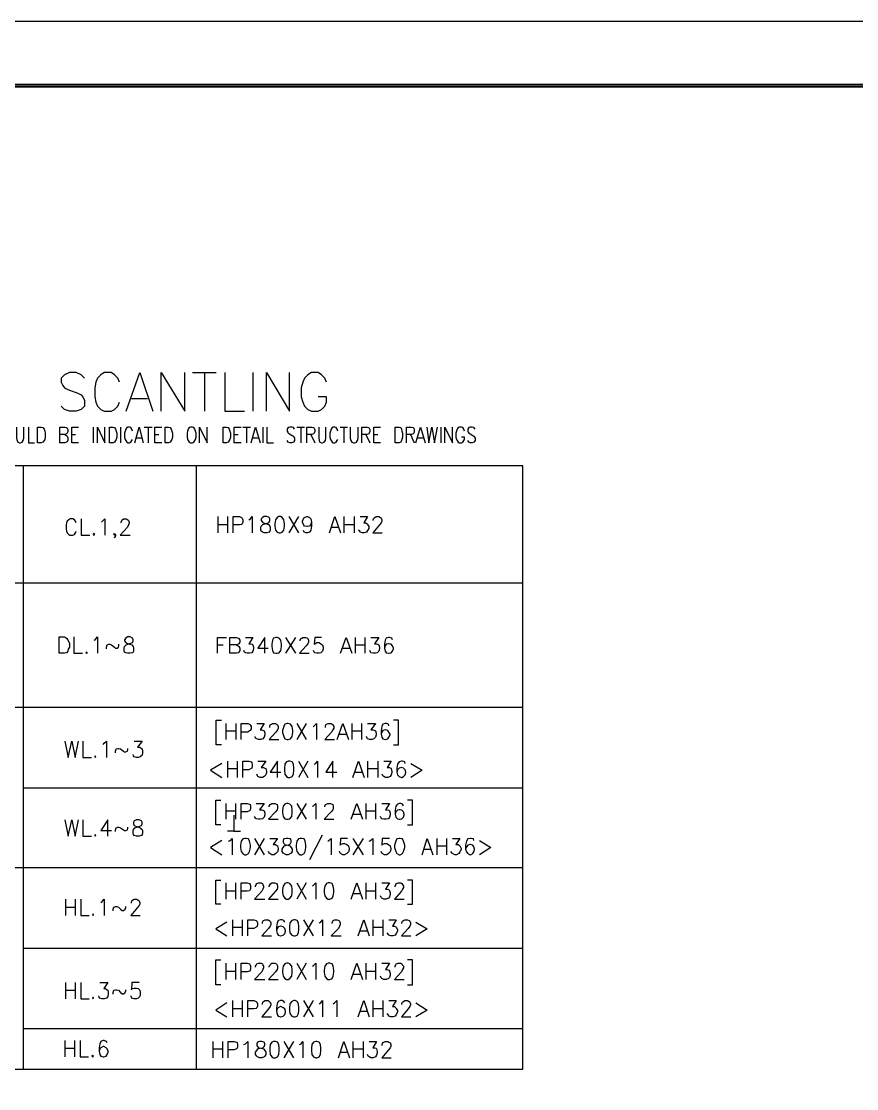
# Model space of a CAD drawing. Header units: millimetres. Extents: x 0.6 to 49, y 0.3 to 23.1.
# Drawn here: x 35.62 to 40.57, y 16.78 to 23.1 of the extents above; entities that cross this region are included whole.
import ezdxf

# ---------------------------------------------------------------- set-up
doc = ezdxf.new("R2010")
doc.units = ezdxf.units.MM
doc.layers.add('PDF_Geometry', color=7, linetype='Continuous')

msp = doc.modelspace()

# ---------------------------------------------------------------- linework, layer by layer
at = {"layer": 'PDF_Geometry', "lineweight": 25}
for points in [[(0.6028, 23.1), (0.6028, 0.28), (49.0494, 0.28), (49.0494, 23.1)], [(1.5528, 22.7267), (1.5528, 0.6533), (48.6761, 0.6533), (48.6761, 22.7267)], [(35.7161, 20.6033), (35.7161, 20.6967), (35.7394, 20.6967), (35.7494, 20.6933), (35.7561, 20.6833), (35.7594, 20.6733), (35.7628, 20.66), (35.7628, 20.6367), (35.7594, 20.6233), (35.7561, 20.6167), (35.7494, 20.6067), (35.7394, 20.6033)], [(36.1428, 20.6033), (36.1428, 20.6967), (36.1661, 20.6967), (36.1728, 20.6933), (36.1794, 20.6833), (36.1828, 20.6733), (36.1861, 20.66), (36.1861, 20.6367), (36.1828, 20.6233), (36.1794, 20.6167), (36.1728, 20.6067), (36.1661, 20.6033)], [(36.4728, 20.6033), (36.4728, 20.6967), (36.4928, 20.6967), (36.5028, 20.6933), (36.5094, 20.6833), (36.5128, 20.6733), (36.5161, 20.66), (36.5161, 20.6367), (36.5128, 20.6233), (36.5094, 20.6167), (36.5028, 20.6067), (36.4928, 20.6033)], [(36.6228, 20.6967), (36.6161, 20.6933), (36.6094, 20.6833), (36.6061, 20.6733), (36.6028, 20.66), (36.6028, 20.6367), (36.6061, 20.6233), (36.6094, 20.6167), (36.6161, 20.6067), (36.6228, 20.6033), (36.6361, 20.6033), (36.6428, 20.6067), (36.6494, 20.6167), (36.6528, 20.6233), (36.6561, 20.6367), (36.6561, 20.66), (36.6528, 20.6733), (36.6494, 20.6833), (36.6428, 20.6933), (36.6361, 20.6967)], [(36.8161, 20.6033), (36.8161, 20.6967), (36.8361, 20.6967), (36.8461, 20.6933), (36.8528, 20.6833), (36.8561, 20.6733), (36.8594, 20.66), (36.8594, 20.6367), (36.8561, 20.6233), (36.8528, 20.6167), (36.8461, 20.6067), (36.8361, 20.6033)], [(37.8361, 20.6033), (37.8361, 20.6967), (37.8594, 20.6967), (37.8694, 20.6933), (37.8728, 20.6833), (37.8761, 20.6733), (37.8794, 20.66), (37.8794, 20.6367), (37.8761, 20.6233), (37.8728, 20.6167), (37.8694, 20.6067), (37.8594, 20.6033)], [(37.0594, 20.1667), (37.0494, 20.16), (37.0428, 20.1533), (37.0428, 20.1433), (37.0494, 20.1333), (37.0561, 20.13), (37.0728, 20.1233), (37.0861, 20.12), (37.0928, 20.11), (37.0961, 20.1033), (37.0961, 20.0867), (37.0928, 20.08), (37.0894, 20.0733), (37.0761, 20.07), (37.0594, 20.07), (37.0494, 20.0733), (37.0428, 20.08), (37.0394, 20.0867), (37.0394, 20.1033), (37.0428, 20.11), (37.0528, 20.12), (37.0661, 20.1233), (37.0828, 20.13), (37.0894, 20.1333), (37.0928, 20.1433), (37.0928, 20.1533), (37.0894, 20.16), (37.0761, 20.1667)], [(37.1461, 20.1667), (37.1361, 20.16), (37.1261, 20.1467), (37.1228, 20.1233), (37.1228, 20.11), (37.1261, 20.0867), (37.1361, 20.0733), (37.1461, 20.07), (37.1561, 20.07), (37.1661, 20.0733), (37.1761, 20.0867), (37.1794, 20.11), (37.1794, 20.1233), (37.1761, 20.1467), (37.1661, 20.16), (37.1561, 20.1667)], [(36.0494, 20.0667), (36.0461, 20.06), (36.0494, 20.0567), (36.0561, 20.06)], [(35.8461, 19.3567), (35.8461, 19.4533), (35.8761, 19.4533), (35.8894, 19.4467), (35.8961, 19.4367), (35.8994, 19.43), (35.9061, 19.4167), (35.9061, 19.3933), (35.8994, 19.38), (35.8961, 19.37), (35.8894, 19.36), (35.8761, 19.3567)], [(36.2494, 19.4533), (36.2394, 19.4467), (36.2328, 19.4367), (36.2328, 19.43), (36.2394, 19.42), (36.2461, 19.4167), (36.2628, 19.41), (36.2761, 19.4067), (36.2828, 19.3967), (36.2861, 19.3867), (36.2861, 19.3733), (36.2828, 19.3633), (36.2794, 19.36), (36.2661, 19.3567), (36.2494, 19.3567), (36.2394, 19.36), (36.2328, 19.3633), (36.2294, 19.3733), (36.2294, 19.3867), (36.2328, 19.3967), (36.2428, 19.4067), (36.2528, 19.41), (36.2694, 19.4167), (36.2794, 19.42), (36.2828, 19.43), (36.2828, 19.4367), (36.2794, 19.4467), (36.2661, 19.4533)], [(37.1294, 19.45), (37.1161, 19.4467), (37.1094, 19.4333), (37.1061, 19.41), (37.1061, 19.3967), (37.1094, 19.3733), (37.1161, 19.36), (37.1294, 19.3567), (37.1361, 19.3567), (37.1494, 19.36), (37.1594, 19.3733), (37.1628, 19.3967), (37.1628, 19.41), (37.1594, 19.4333), (37.1494, 19.4467), (37.1361, 19.45)], [(36.0061, 19.3633), (36.0028, 19.36), (36.0061, 19.3567), (36.0128, 19.36)], [(37.1961, 18.94), (37.1828, 18.9367), (37.1761, 18.9233), (37.1694, 18.9), (37.1694, 18.8867), (37.1761, 18.8633), (37.1828, 18.85), (37.1961, 18.8467), (37.2028, 18.8467), (37.2161, 18.85), (37.2261, 18.8633), (37.2294, 18.8867), (37.2294, 18.9), (37.2261, 18.9233), (37.2161, 18.9367), (37.2028, 18.94)], [(36.0594, 18.75), (36.0561, 18.7433), (36.0594, 18.74), (36.0628, 18.7433)], [(37.2028, 18.7167), (37.1928, 18.7133), (37.1828, 18.7), (37.1794, 18.6767), (37.1794, 18.6633), (37.1828, 18.64), (37.1928, 18.6267), (37.2028, 18.62), (37.2128, 18.62), (37.2261, 18.6267), (37.2328, 18.64), (37.2361, 18.6633), (37.2361, 18.6767), (37.2328, 18.7), (37.2261, 18.7133), (37.2128, 18.7167)], [(37.1928, 18.4667), (37.1828, 18.4633), (37.1728, 18.45), (37.1694, 18.4267), (37.1694, 18.4133), (37.1728, 18.39), (37.1828, 18.3767), (37.1928, 18.3733), (37.2028, 18.3733), (37.2128, 18.3767), (37.2228, 18.39), (37.2261, 18.4133), (37.2261, 18.4267), (37.2228, 18.45), (37.2128, 18.4633), (37.2028, 18.4667)], [(36.3028, 18.37), (36.2894, 18.3633), (36.2861, 18.3567), (36.2861, 18.3467), (36.2894, 18.3367), (36.2994, 18.3333), (36.3161, 18.3267), (36.3261, 18.3233), (36.3361, 18.3133), (36.3394, 18.3067), (36.3394, 18.2933), (36.3361, 18.2833), (36.3328, 18.2767), (36.3194, 18.2733), (36.3028, 18.2733), (36.2894, 18.2767), (36.2861, 18.2833), (36.2828, 18.2933), (36.2828, 18.3067), (36.2861, 18.3133), (36.2928, 18.3233), (36.3061, 18.3267), (36.3228, 18.3333), (36.3328, 18.3367), (36.3361, 18.3467), (36.3361, 18.3567), (36.3328, 18.3633), (36.3194, 18.37)], [(36.0594, 18.2833), (36.0561, 18.2767), (36.0594, 18.2733), (36.0628, 18.2767)], [(36.9461, 18.26), (36.9328, 18.2567), (36.9228, 18.2433), (36.9194, 18.22), (36.9194, 18.2067), (36.9228, 18.1833), (36.9328, 18.17), (36.9461, 18.1633), (36.9528, 18.1633), (36.9661, 18.17), (36.9728, 18.1833), (36.9794, 18.2067), (36.9794, 18.22), (36.9728, 18.2433), (36.9661, 18.2567), (36.9528, 18.26)], [(37.1894, 18.26), (37.1761, 18.2567), (37.1728, 18.2467), (37.1728, 18.2367), (37.1761, 18.23), (37.1828, 18.2233), (37.1994, 18.22), (37.2128, 18.2167), (37.2194, 18.2067), (37.2261, 18.1967), (37.2261, 18.1833), (37.2194, 18.1733), (37.2161, 18.17), (37.2028, 18.1633), (37.1894, 18.1633), (37.1761, 18.17), (37.1728, 18.1733), (37.1661, 18.1833), (37.1661, 18.1967), (37.1728, 18.2067), (37.1794, 18.2167), (37.1928, 18.22), (37.2094, 18.2233), (37.2161, 18.23), (37.2194, 18.2367), (37.2194, 18.2467), (37.2161, 18.2567), (37.2028, 18.26)], [(37.2728, 18.26), (37.2628, 18.2567), (37.2528, 18.2433), (37.2494, 18.22), (37.2494, 18.2067), (37.2528, 18.1833), (37.2628, 18.17), (37.2728, 18.1633), (37.2828, 18.1633), (37.2961, 18.17), (37.3028, 18.1833), (37.3061, 18.2067), (37.3061, 18.22), (37.3028, 18.2433), (37.2961, 18.2567), (37.2828, 18.26)], [(37.8594, 18.26), (37.8461, 18.2567), (37.8394, 18.2433), (37.8328, 18.22), (37.8328, 18.2067), (37.8394, 18.1833), (37.8461, 18.17), (37.8594, 18.1633), (37.8661, 18.1633), (37.8794, 18.17), (37.8861, 18.1833), (37.8928, 18.2067), (37.8928, 18.22), (37.8861, 18.2433), (37.8794, 18.2567), (37.8661, 18.26)], [(37.1928, 17.9967), (37.1828, 17.9933), (37.1728, 17.9767), (37.1694, 17.9567), (37.1694, 17.94), (37.1728, 17.92), (37.1828, 17.9067), (37.1928, 17.9), (37.2028, 17.9), (37.2128, 17.9067), (37.2228, 17.92), (37.2261, 17.94), (37.2261, 17.9567), (37.2228, 17.9767), (37.2128, 17.9933), (37.2028, 17.9967)], [(37.4394, 17.9967), (37.4294, 17.9933), (37.4194, 17.9767), (37.4161, 17.9567), (37.4161, 17.94), (37.4194, 17.92), (37.4294, 17.9067), (37.4394, 17.9), (37.4494, 17.9), (37.4628, 17.9067), (37.4694, 17.92), (37.4728, 17.94), (37.4728, 17.9567), (37.4694, 17.9767), (37.4628, 17.9933), (37.4494, 17.9967)], [(36.0461, 17.8133), (36.0428, 17.8067), (36.0461, 17.8033), (36.0494, 17.8067)], [(37.2361, 17.7767), (37.2228, 17.7733), (37.2128, 17.76), (37.2094, 17.7367), (37.2094, 17.7233), (37.2128, 17.7), (37.2228, 17.6867), (37.2361, 17.6833), (37.2428, 17.6833), (37.2561, 17.6867), (37.2628, 17.7), (37.2661, 17.7233), (37.2661, 17.7367), (37.2628, 17.76), (37.2561, 17.7733), (37.2428, 17.7767)], [(37.1928, 17.52), (37.1828, 17.5167), (37.1728, 17.5033), (37.1694, 17.48), (37.1694, 17.4667), (37.1728, 17.4433), (37.1828, 17.43), (37.1928, 17.4233), (37.2028, 17.4233), (37.2128, 17.43), (37.2228, 17.4433), (37.2261, 17.4667), (37.2261, 17.48), (37.2228, 17.5033), (37.2128, 17.5167), (37.2028, 17.52)], [(37.4394, 17.52), (37.4294, 17.5167), (37.4194, 17.5033), (37.4161, 17.48), (37.4161, 17.4667), (37.4194, 17.4433), (37.4294, 17.43), (37.4394, 17.4233), (37.4494, 17.4233), (37.4628, 17.43), (37.4694, 17.4433), (37.4728, 17.4667), (37.4728, 17.48), (37.4694, 17.5033), (37.4628, 17.5167), (37.4494, 17.52)], [(36.0461, 17.32), (36.0428, 17.3133), (36.0461, 17.31), (36.0494, 17.3133)], [(37.2361, 17.3), (37.2228, 17.2933), (37.2128, 17.28), (37.2094, 17.2567), (37.2094, 17.2433), (37.2128, 17.2233), (37.2228, 17.2067), (37.2361, 17.2033), (37.2428, 17.2033), (37.2561, 17.2067), (37.2628, 17.2233), (37.2661, 17.2433), (37.2661, 17.2567), (37.2628, 17.28), (37.2561, 17.2933), (37.2428, 17.3)], [(37.0328, 17.0567), (37.0194, 17.0533), (37.0161, 17.0433), (37.0161, 17.0333), (37.0194, 17.0267), (37.0261, 17.02), (37.0428, 17.0167), (37.0561, 17.0133), (37.0628, 17.0033), (37.0694, 16.9933), (37.0694, 16.98), (37.0628, 16.97), (37.0594, 16.9667), (37.0461, 16.96), (37.0328, 16.96), (37.0194, 16.9667), (37.0161, 16.97), (37.0094, 16.98), (37.0094, 16.9933), (37.0161, 17.0033), (37.0228, 17.0133), (37.0361, 17.0167), (37.0528, 17.02), (37.0594, 17.0267), (37.0628, 17.0333), (37.0628, 17.0433), (37.0594, 17.0533), (37.0461, 17.0567)], [(37.1161, 17.0567), (37.1061, 17.0533), (37.0961, 17.04), (37.0928, 17.0167), (37.0928, 17.0033), (37.0961, 16.98), (37.1061, 16.9667), (37.1161, 16.96), (37.1261, 16.96), (37.1394, 16.9667), (37.1461, 16.98), (37.1494, 17.0033), (37.1494, 17.0167), (37.1461, 17.04), (37.1394, 17.0533), (37.1261, 17.0567)], [(37.3661, 17.0567), (37.3528, 17.0533), (37.3428, 17.04), (37.3394, 17.0167), (37.3394, 17.0033), (37.3428, 16.98), (37.3528, 16.9667), (37.3661, 16.96), (37.3728, 16.96), (37.3861, 16.9667), (37.3928, 16.98), (37.3961, 17.0033), (37.3961, 17.0167), (37.3928, 17.04), (37.3861, 17.0533), (37.3728, 17.0567)], [(36.0428, 16.9767), (36.0394, 16.97), (36.0428, 16.9667), (36.0494, 16.97)]]:
    msp.add_lwpolyline(points, close=True, dxfattribs=at)
for points in [[(48.6661, 0.6633), (48.6661, 22.7167), (1.5628, 22.7167), (1.5628, 0.6633), (48.6761, 0.6633)], [(48.6594, 0.67), (48.6594, 22.71), (1.5694, 22.71), (1.5694, 0.67), (48.6761, 0.67)], [(35.9961, 20.9867), (35.9761, 21.0067), (35.9461, 21.02), (35.9061, 21.02), (35.8761, 21.0067), (35.8561, 20.9867), (35.8561, 20.9633), (35.8661, 20.9433), (35.8761, 20.93), (35.8961, 20.92), (35.9561, 20.8967), (35.9761, 20.8867), (35.9861, 20.8767), (35.9961, 20.8533), (35.9961, 20.82), (35.9761, 20.8), (35.9461, 20.79), (35.9061, 20.79), (35.8761, 20.8), (35.8561, 20.82)], [(36.2028, 20.9633), (36.1928, 20.9867), (36.1728, 21.0067), (36.1528, 21.02), (36.1128, 21.02), (36.0928, 21.0067), (36.0728, 20.9867), (36.0628, 20.9633), (36.0561, 20.93), (36.0561, 20.8767), (36.0628, 20.8433), (36.0728, 20.82), (36.0928, 20.8), (36.1128, 20.79), (36.1528, 20.79), (36.1728, 20.8), (36.1928, 20.82), (36.2028, 20.8433)], [(36.2428, 20.79), (36.3228, 21.02), (36.3994, 20.79)], [(36.4494, 20.79), (36.4494, 21.02), (36.5894, 20.79), (36.5894, 21.02)], [(36.6361, 21.02), (36.7761, 21.02)], [(36.7061, 21.02), (36.7061, 20.79)], [(36.8261, 21.02), (36.8261, 20.79), (36.9428, 20.79)], [(36.9928, 21.02), (36.9928, 20.79)], [(37.0728, 20.79), (37.0728, 21.02), (37.2094, 20.79), (37.2094, 21.02)], [(37.4294, 20.9633), (37.4194, 20.9867), (37.3994, 21.0067), (37.3794, 21.02), (37.3394, 21.02), (37.3194, 21.0067), (37.2994, 20.9867), (37.2894, 20.9633), (37.2794, 20.93), (37.2794, 20.8767), (37.2894, 20.8433), (37.2994, 20.82), (37.3194, 20.8), (37.3394, 20.79), (37.3794, 20.79), (37.3994, 20.8), (37.4194, 20.82), (37.4294, 20.8433), (37.4294, 20.8767), (37.3794, 20.8767)], [(36.2728, 20.8667), (36.3694, 20.8667)], [(35.5928, 20.6967), (35.5928, 20.63), (35.5961, 20.6167), (35.5994, 20.6067), (35.6094, 20.6033), (35.6161, 20.6033), (35.6261, 20.6067), (35.6328, 20.6167), (35.6361, 20.63), (35.6361, 20.6967)], [(35.6628, 20.6967), (35.6628, 20.6033), (35.6994, 20.6033)], [(35.8794, 20.6533), (35.8894, 20.6467), (35.8928, 20.6433), (35.8961, 20.6333), (35.8961, 20.62), (35.8928, 20.61), (35.8894, 20.6067), (35.8794, 20.6033), (35.8494, 20.6033), (35.8494, 20.6967), (35.8794, 20.6967), (35.8894, 20.6933), (35.8928, 20.69), (35.8961, 20.68), (35.8961, 20.67), (35.8928, 20.66), (35.8894, 20.6567), (35.8794, 20.6533), (35.8494, 20.6533)], [(35.9594, 20.6033), (35.9194, 20.6033), (35.9194, 20.6967), (35.9594, 20.6967)], [(36.0461, 20.6967), (36.0461, 20.6033)], [(36.0728, 20.6033), (36.0728, 20.6967), (36.1161, 20.6033), (36.1161, 20.6967)], [(36.2094, 20.6967), (36.2094, 20.6033)], [(36.2794, 20.6733), (36.2761, 20.6833), (36.2694, 20.6933), (36.2628, 20.6967), (36.2494, 20.6967), (36.2461, 20.6933), (36.2394, 20.6833), (36.2361, 20.6733), (36.2328, 20.66), (36.2328, 20.6367), (36.2361, 20.6233), (36.2394, 20.6167), (36.2461, 20.6067), (36.2494, 20.6033), (36.2628, 20.6033), (36.2694, 20.6067), (36.2761, 20.6167), (36.2794, 20.6233)], [(36.2928, 20.6033), (36.3194, 20.6967), (36.3428, 20.6033)], [(36.3494, 20.6967), (36.3961, 20.6967)], [(36.3728, 20.6967), (36.3728, 20.6033)], [(36.4528, 20.6033), (36.4128, 20.6033), (36.4128, 20.6967), (36.4528, 20.6967)], [(36.6761, 20.6033), (36.6761, 20.6967), (36.7228, 20.6033), (36.7228, 20.6967)], [(36.9228, 20.6033), (36.8828, 20.6033), (36.8828, 20.6967), (36.9228, 20.6967)], [(36.9328, 20.6967), (36.9794, 20.6967)], [(36.9561, 20.6967), (36.9561, 20.6033)], [(36.9828, 20.6033), (37.0094, 20.6967), (37.0361, 20.6033)], [(37.0528, 20.6967), (37.0528, 20.6033)], [(37.0761, 20.6967), (37.0761, 20.6033), (37.1161, 20.6033)], [(37.2394, 20.6833), (37.2328, 20.6933), (37.2228, 20.6967), (37.2128, 20.6967), (37.2028, 20.6933), (37.1961, 20.6833), (37.1961, 20.6733), (37.1994, 20.6667), (37.2028, 20.66), (37.2094, 20.6567), (37.2261, 20.6467), (37.2328, 20.6433), (37.2361, 20.6367), (37.2394, 20.63), (37.2394, 20.6167), (37.2328, 20.6067), (37.2228, 20.6033), (37.2128, 20.6033), (37.2028, 20.6067), (37.1961, 20.6167)], [(37.2528, 20.6967), (37.2994, 20.6967)], [(37.2761, 20.6967), (37.2761, 20.6033)], [(37.3128, 20.6033), (37.3128, 20.6967), (37.3428, 20.6967), (37.3528, 20.6933), (37.3561, 20.69), (37.3594, 20.68), (37.3594, 20.67), (37.3561, 20.66), (37.3528, 20.6567), (37.3428, 20.6533), (37.3128, 20.6533)], [(37.3828, 20.6967), (37.3828, 20.63), (37.3861, 20.6167), (37.3894, 20.6067), (37.3994, 20.6033), (37.4061, 20.6033), (37.4161, 20.6067), (37.4228, 20.6167), (37.4261, 20.63), (37.4261, 20.6967)], [(37.4961, 20.6733), (37.4928, 20.6833), (37.4861, 20.6933), (37.4794, 20.6967), (37.4661, 20.6967), (37.4628, 20.6933), (37.4561, 20.6833), (37.4528, 20.6733), (37.4494, 20.66), (37.4494, 20.6367), (37.4528, 20.6233), (37.4561, 20.6167), (37.4628, 20.6067), (37.4661, 20.6033), (37.4794, 20.6033), (37.4861, 20.6067), (37.4928, 20.6167), (37.4961, 20.6233)], [(37.5094, 20.6967), (37.5528, 20.6967)], [(37.5328, 20.6967), (37.5328, 20.6033)], [(37.5694, 20.6967), (37.5694, 20.63), (37.5728, 20.6167), (37.5794, 20.6067), (37.5894, 20.6033), (37.5961, 20.6033), (37.6061, 20.6067), (37.6128, 20.6167), (37.6161, 20.63), (37.6161, 20.6967)], [(37.6394, 20.6033), (37.6394, 20.6967), (37.6694, 20.6967), (37.6794, 20.6933), (37.6828, 20.69), (37.6861, 20.68), (37.6861, 20.67), (37.6828, 20.66), (37.6794, 20.6567), (37.6694, 20.6533), (37.6394, 20.6533)], [(37.7494, 20.6033), (37.7094, 20.6033), (37.7094, 20.6967), (37.7494, 20.6967)], [(37.9028, 20.6033), (37.9028, 20.6967), (37.9328, 20.6967), (37.9428, 20.6933), (37.9461, 20.69), (37.9494, 20.68), (37.9494, 20.67), (37.9461, 20.66), (37.9428, 20.6567), (37.9328, 20.6533), (37.9028, 20.6533)], [(37.9594, 20.6033), (37.9861, 20.6967), (38.0128, 20.6033)], [(38.0228, 20.6967), (38.0361, 20.6033), (38.0528, 20.6967), (38.0694, 20.6033), (38.0861, 20.6967)], [(38.1061, 20.6967), (38.1061, 20.6033)], [(38.1294, 20.6033), (38.1294, 20.6967), (38.1761, 20.6033), (38.1761, 20.6967)], [(38.2461, 20.6733), (38.2428, 20.6833), (38.2361, 20.6933), (38.2294, 20.6967), (38.2161, 20.6967), (38.2094, 20.6933), (38.2028, 20.6833), (38.1994, 20.6733), (38.1961, 20.66), (38.1961, 20.6367), (38.1994, 20.6233), (38.2028, 20.6167), (38.2094, 20.6067), (38.2161, 20.6033), (38.2294, 20.6033), (38.2361, 20.6067), (38.2428, 20.6167), (38.2461, 20.6233), (38.2461, 20.6367), (38.2294, 20.6367)], [(38.3094, 20.6833), (38.3028, 20.6933), (38.2928, 20.6967), (38.2794, 20.6967), (38.2728, 20.6933), (38.2661, 20.6833), (38.2661, 20.6733), (38.2694, 20.6667), (38.2728, 20.66), (38.2794, 20.6567), (38.2961, 20.6467), (38.3028, 20.6433), (38.3061, 20.6367), (38.3094, 20.63), (38.3094, 20.6167), (38.3028, 20.6067), (38.2928, 20.6033), (38.2794, 20.6033), (38.2728, 20.6067), (38.2661, 20.6167)], [(35.9194, 20.6533), (35.9428, 20.6533)], [(36.3028, 20.6333), (36.3328, 20.6333)], [(36.4128, 20.6533), (36.4361, 20.6533)], [(36.8828, 20.6533), (36.9061, 20.6533)], [(36.9928, 20.6333), (37.0261, 20.6333)], [(37.3361, 20.6533), (37.3594, 20.6033)], [(37.6628, 20.6533), (37.6861, 20.6033)], [(37.7094, 20.6533), (37.7328, 20.6533)], [(37.9261, 20.6533), (37.9494, 20.6033)], [(37.9694, 20.6333), (38.0028, 20.6333)], [(35.3161, 16.8933), (38.5928, 16.8933), (38.5928, 20.4667), (32.2861, 20.4667), (32.2861, 16.8933), (35.3161, 16.8933), (35.3161, 20.4667)], [(35.6328, 20.4667), (35.6328, 16.8933)], [(36.6561, 20.4667), (36.6561, 16.8933)], [(35.9461, 20.13), (35.9428, 20.14), (35.9361, 20.1467), (35.9261, 20.1533), (35.9094, 20.1533), (35.9028, 20.1467), (35.8928, 20.14), (35.8894, 20.13), (35.8861, 20.1167), (35.8861, 20.0933), (35.8894, 20.08), (35.8928, 20.07), (35.9028, 20.06), (35.9094, 20.0567), (35.9261, 20.0567), (35.9361, 20.06), (35.9428, 20.07), (35.9461, 20.08)], [(35.9761, 20.1533), (35.9761, 20.0567), (36.0261, 20.0567)], [(36.0961, 20.1333), (36.1028, 20.14), (36.1161, 20.1533), (36.1161, 20.0567)], [(36.2128, 20.13), (36.2128, 20.1333), (36.2161, 20.1433), (36.2194, 20.1467), (36.2261, 20.1533), (36.2428, 20.1533), (36.2528, 20.1467), (36.2561, 20.1433), (36.2594, 20.1333), (36.2594, 20.1267), (36.2561, 20.1167), (36.2494, 20.1033), (36.2061, 20.0567), (36.2661, 20.0567)], [(36.7861, 20.1667), (36.7861, 20.07)], [(36.7861, 20.12), (36.8428, 20.12)], [(36.8428, 20.1667), (36.8428, 20.07)], [(36.8761, 20.07), (36.8761, 20.1667), (36.9128, 20.1667), (36.9261, 20.16), (36.9294, 20.1567), (36.9328, 20.1467), (36.9328, 20.1333), (36.9294, 20.1233), (36.9261, 20.12), (36.9128, 20.1167), (36.8761, 20.1167)], [(36.9694, 20.1467), (36.9794, 20.1533), (36.9894, 20.1667), (36.9894, 20.07)], [(37.2061, 20.1667), (37.2628, 20.07)], [(37.2628, 20.1667), (37.2061, 20.07)], [(37.3394, 20.1333), (37.3361, 20.12), (37.3294, 20.11), (37.3161, 20.1067), (37.3128, 20.1067), (37.2994, 20.11), (37.2928, 20.12), (37.2861, 20.1333), (37.2861, 20.14), (37.2928, 20.1533), (37.2994, 20.16), (37.3128, 20.1667), (37.3161, 20.1667), (37.3294, 20.16), (37.3361, 20.1533), (37.3394, 20.1333), (37.3394, 20.11), (37.3361, 20.0867), (37.3294, 20.0733), (37.3161, 20.07), (37.3061, 20.07), (37.2961, 20.0733), (37.2928, 20.0833)], [(37.4461, 20.07), (37.4794, 20.1667), (37.5128, 20.07)], [(37.5328, 20.1667), (37.5328, 20.07)], [(37.5328, 20.12), (37.5928, 20.12)], [(37.5928, 20.1667), (37.5928, 20.07)], [(37.6294, 20.1667), (37.6728, 20.1667), (37.6494, 20.13), (37.6628, 20.13), (37.6694, 20.1233), (37.6728, 20.12), (37.6794, 20.1067), (37.6794, 20.0967), (37.6728, 20.0833), (37.6661, 20.0733), (37.6528, 20.07), (37.6428, 20.07), (37.6294, 20.0733), (37.6261, 20.08), (37.6194, 20.0867)], [(37.7061, 20.1433), (37.7061, 20.1467), (37.7094, 20.1567), (37.7161, 20.16), (37.7228, 20.1667), (37.7394, 20.1667), (37.7494, 20.16), (37.7528, 20.1567), (37.7561, 20.1467), (37.7561, 20.14), (37.7528, 20.13), (37.7428, 20.1167), (37.7028, 20.07), (37.7594, 20.07)], [(36.1794, 20.06), (36.1728, 20.0567), (36.1694, 20.06), (36.1728, 20.0667), (36.1794, 20.06), (36.1794, 20.0533), (36.1728, 20.0433), (36.1694, 20.04)], [(37.4594, 20.1033), (37.5028, 20.1033)], [(35.3161, 19.7733), (38.5928, 19.7733)], [(35.9328, 19.4533), (35.9328, 19.3567), (35.9828, 19.3567)], [(36.0528, 19.4333), (36.0594, 19.4367), (36.0728, 19.4533), (36.0728, 19.3567)], [(36.1261, 19.3833), (36.1261, 19.3933), (36.1294, 19.4067), (36.1394, 19.41), (36.1461, 19.41), (36.1561, 19.4067), (36.1728, 19.3933), (36.1794, 19.3867), (36.1894, 19.3867), (36.1961, 19.3933), (36.1994, 19.4), (36.1994, 19.41)], [(36.7828, 19.3567), (36.7828, 19.45), (36.8361, 19.45)], [(36.8961, 19.4067), (36.9061, 19.4), (36.9094, 19.3967), (36.9161, 19.3867), (36.9161, 19.3733), (36.9094, 19.3633), (36.9061, 19.36), (36.8961, 19.3567), (36.8561, 19.3567), (36.8561, 19.45), (36.8961, 19.45), (36.9061, 19.4467), (36.9094, 19.4433), (36.9161, 19.4333), (36.9161, 19.4233), (36.9094, 19.4133), (36.9061, 19.41), (36.8961, 19.4067), (36.8561, 19.4067)], [(36.9494, 19.45), (36.9928, 19.45), (36.9694, 19.4133), (36.9794, 19.4133), (36.9894, 19.41), (36.9928, 19.4067), (36.9961, 19.3933), (36.9961, 19.3833), (36.9928, 19.37), (36.9861, 19.36), (36.9728, 19.3567), (36.9594, 19.3567), (36.9494, 19.36), (36.9428, 19.3633), (36.9394, 19.3733)], [(37.0628, 19.3567), (37.0628, 19.45), (37.0228, 19.3867), (37.0828, 19.3867)], [(37.1861, 19.45), (37.2461, 19.3567)], [(37.2461, 19.45), (37.1861, 19.3567)], [(37.2728, 19.43), (37.2728, 19.4333), (37.2761, 19.4433), (37.2828, 19.4467), (37.2894, 19.45), (37.3061, 19.45), (37.3161, 19.4467), (37.3194, 19.4433), (37.3228, 19.4333), (37.3228, 19.4233), (37.3194, 19.4133), (37.3094, 19.4), (37.2694, 19.3567), (37.3261, 19.3567)], [(37.3994, 19.45), (37.3594, 19.45), (37.3561, 19.41), (37.3594, 19.4133), (37.3728, 19.42), (37.3861, 19.42), (37.3961, 19.4133), (37.4061, 19.4067), (37.4094, 19.3933), (37.4094, 19.3833), (37.4061, 19.37), (37.3961, 19.36), (37.3861, 19.3567), (37.3728, 19.3567), (37.3594, 19.36), (37.3561, 19.3633), (37.3528, 19.3733)], [(37.5128, 19.3567), (37.5461, 19.45), (37.5794, 19.3567)], [(37.5994, 19.45), (37.5994, 19.3567)], [(37.6561, 19.45), (37.6561, 19.3567)], [(37.6928, 19.45), (37.7394, 19.45), (37.7128, 19.4133), (37.7261, 19.4133), (37.7328, 19.41), (37.7394, 19.4067), (37.7428, 19.3933), (37.7428, 19.3833), (37.7394, 19.37), (37.7294, 19.36), (37.7194, 19.3567), (37.7061, 19.3567), (37.6928, 19.36), (37.6894, 19.3633), (37.6861, 19.3733)], [(37.8194, 19.4367), (37.8161, 19.4467), (37.8028, 19.45), (37.7961, 19.45), (37.7828, 19.4467), (37.7761, 19.4333), (37.7728, 19.41), (37.7728, 19.3867), (37.7761, 19.37), (37.7828, 19.36), (37.7961, 19.3567), (37.7994, 19.3567), (37.8128, 19.36), (37.8194, 19.37), (37.8261, 19.3833), (37.8261, 19.3867), (37.8194, 19.4), (37.8128, 19.41), (37.7994, 19.4133), (37.7961, 19.4133), (37.7828, 19.41), (37.7761, 19.4), (37.7728, 19.3867)], [(36.7828, 19.4067), (36.8161, 19.4067)], [(37.5228, 19.3867), (37.5661, 19.3867)], [(37.5994, 19.4067), (37.6561, 19.4067)], [(32.6028, 19.0367), (35.3161, 19.0367), (38.5928, 19.0367)], [(36.8061, 18.8133), (36.7761, 18.8133), (36.7761, 18.96), (36.8061, 18.96)], [(36.8328, 18.94), (36.8328, 18.8467)], [(36.8928, 18.94), (36.8928, 18.8467)], [(36.9228, 18.8467), (36.9228, 18.94), (36.9628, 18.94), (36.9728, 18.9367), (36.9761, 18.9333), (36.9828, 18.9233), (36.9828, 18.91), (36.9761, 18.9), (36.9728, 18.8967), (36.9628, 18.89), (36.9228, 18.89)], [(37.0161, 18.94), (37.0594, 18.94), (37.0361, 18.9033), (37.0461, 18.9033), (37.0561, 18.9), (37.0594, 18.8967), (37.0628, 18.8833), (37.0628, 18.8733), (37.0594, 18.86), (37.0528, 18.85), (37.0394, 18.8467), (37.0261, 18.8467), (37.0161, 18.85), (37.0094, 18.8533), (37.0061, 18.8633)], [(37.0928, 18.9167), (37.0928, 18.9233), (37.0961, 18.9333), (37.1028, 18.9367), (37.1094, 18.94), (37.1261, 18.94), (37.1328, 18.9367), (37.1394, 18.9333), (37.1428, 18.9233), (37.1428, 18.9133), (37.1394, 18.9033), (37.1294, 18.89), (37.0894, 18.8467), (37.1461, 18.8467)], [(37.2528, 18.94), (37.3094, 18.8467)], [(37.3094, 18.94), (37.2528, 18.8467)], [(37.3494, 18.9233), (37.3561, 18.9267), (37.3694, 18.94), (37.3694, 18.8467)], [(37.4228, 18.9167), (37.4228, 18.9233), (37.4261, 18.9333), (37.4294, 18.9367), (37.4394, 18.94), (37.4561, 18.94), (37.4628, 18.9367), (37.4661, 18.9333), (37.4728, 18.9233), (37.4728, 18.9133), (37.4661, 18.9033), (37.4594, 18.89), (37.4194, 18.8467), (37.4761, 18.8467)], [(37.4928, 18.8467), (37.5261, 18.94), (37.5594, 18.8467)], [(37.5794, 18.94), (37.5794, 18.8467)], [(37.6361, 18.94), (37.6361, 18.8467)], [(37.6728, 18.94), (37.7194, 18.94), (37.6928, 18.9033), (37.7061, 18.9033), (37.7161, 18.9), (37.7194, 18.8967), (37.7228, 18.8833), (37.7228, 18.8733), (37.7194, 18.86), (37.7094, 18.85), (37.6994, 18.8467), (37.6861, 18.8467), (37.6728, 18.85), (37.6694, 18.8533), (37.6661, 18.8633)], [(37.7994, 18.9267), (37.7961, 18.9367), (37.7861, 18.94), (37.7761, 18.94), (37.7628, 18.9367), (37.7561, 18.9233), (37.7528, 18.9), (37.7528, 18.8767), (37.7561, 18.86), (37.7628, 18.85), (37.7761, 18.8467), (37.7794, 18.8467), (37.7928, 18.85), (37.7994, 18.86), (37.8061, 18.8733), (37.8061, 18.8767), (37.7994, 18.89), (37.7928, 18.9), (37.7794, 18.9033), (37.7761, 18.9033), (37.7628, 18.9), (37.7561, 18.89), (37.7528, 18.8767)], [(37.8261, 18.8133), (37.8561, 18.8133), (37.8561, 18.96), (37.8261, 18.96)], [(36.8328, 18.8967), (36.8928, 18.8967)], [(37.5061, 18.8767), (37.5461, 18.8767)], [(37.5794, 18.8967), (37.6361, 18.8967)], [(35.8794, 18.8367), (35.8994, 18.74), (35.9194, 18.8367), (35.9394, 18.74), (35.9594, 18.8367)], [(35.9861, 18.8367), (35.9861, 18.74), (36.0361, 18.74)], [(36.1061, 18.8167), (36.1128, 18.8233), (36.1261, 18.8367), (36.1261, 18.74)], [(36.1794, 18.7667), (36.1794, 18.7767), (36.1828, 18.79), (36.1928, 18.7933), (36.1994, 18.7933), (36.2094, 18.79), (36.2261, 18.7767), (36.2328, 18.7733), (36.2394, 18.7733), (36.2494, 18.7767), (36.2528, 18.7867), (36.2528, 18.7933)], [(36.2894, 18.8367), (36.3361, 18.8367), (36.3094, 18.8), (36.3228, 18.8), (36.3328, 18.7933), (36.3361, 18.79), (36.3394, 18.7767), (36.3394, 18.7667), (36.3361, 18.7533), (36.3261, 18.7433), (36.3161, 18.74), (36.3028, 18.74), (36.2894, 18.7433), (36.2861, 18.75), (36.2828, 18.7567)], [(36.8428, 18.7167), (36.8428, 18.62)], [(36.8994, 18.7167), (36.8994, 18.62)], [(36.9328, 18.62), (36.9328, 18.7167), (36.9694, 18.7167), (36.9828, 18.7133), (36.9861, 18.7067), (36.9894, 18.7), (36.9894, 18.6867), (36.9861, 18.6767), (36.9828, 18.6733), (36.9694, 18.6667), (36.9328, 18.6667)], [(37.0228, 18.7167), (37.0694, 18.7167), (37.0428, 18.68), (37.0561, 18.68), (37.0628, 18.6767), (37.0694, 18.6733), (37.0728, 18.6567), (37.0728, 18.65), (37.0694, 18.6367), (37.0594, 18.6267), (37.0494, 18.62), (37.0361, 18.62), (37.0228, 18.6267), (37.0194, 18.63), (37.0161, 18.64)], [(37.1394, 18.62), (37.1394, 18.7167), (37.0961, 18.6533), (37.1594, 18.6533)], [(37.2628, 18.7167), (37.3194, 18.62)], [(37.3194, 18.7167), (37.2628, 18.62)], [(37.3561, 18.7), (37.3661, 18.7033), (37.3761, 18.7167), (37.3761, 18.62)], [(37.4661, 18.62), (37.4661, 18.7167), (37.4261, 18.6533), (37.4894, 18.6533)], [(37.5861, 18.62), (37.6194, 18.7167), (37.6528, 18.62)], [(37.6728, 18.7167), (37.6728, 18.62)], [(37.7328, 18.7167), (37.7328, 18.62)], [(37.7694, 18.7167), (37.8128, 18.7167), (37.7894, 18.68), (37.8028, 18.68), (37.8094, 18.6767), (37.8128, 18.6733), (37.8161, 18.6567), (37.8161, 18.65), (37.8128, 18.6367), (37.8061, 18.6267), (37.7928, 18.62), (37.7794, 18.62), (37.7694, 18.6267), (37.7628, 18.63), (37.7594, 18.64)], [(37.8961, 18.7033), (37.8928, 18.7133), (37.8794, 18.7167), (37.8728, 18.7167), (37.8594, 18.7133), (37.8494, 18.7), (37.8461, 18.6767), (37.8461, 18.6533), (37.8494, 18.6367), (37.8594, 18.6267), (37.8728, 18.62), (37.8761, 18.62), (37.8861, 18.6267), (37.8961, 18.6367), (37.8994, 18.65), (37.8994, 18.6533), (37.8961, 18.6667), (37.8861, 18.6767), (37.8761, 18.68), (37.8728, 18.68), (37.8594, 18.6767), (37.8494, 18.6667), (37.8461, 18.6533)], [(36.8094, 18.7033), (36.7428, 18.6633), (36.8094, 18.62)], [(36.8428, 18.6733), (36.8994, 18.6733)], [(37.5994, 18.6533), (37.6394, 18.6533)], [(37.6728, 18.6733), (37.7328, 18.6733)], [(37.9294, 18.7033), (37.9961, 18.6633), (37.9294, 18.62)], [(35.6328, 18.56), (38.5928, 18.56)], [(36.8028, 18.34), (36.7728, 18.34), (36.7728, 18.4867), (36.8028, 18.4867)], [(36.8328, 18.4667), (36.8328, 18.3733)], [(36.8894, 18.4667), (36.8894, 18.3733)], [(36.9228, 18.3733), (36.9228, 18.4667), (36.9594, 18.4667), (36.9728, 18.4633), (36.9761, 18.46), (36.9794, 18.45), (36.9794, 18.4367), (36.9761, 18.4267), (36.9728, 18.4233), (36.9594, 18.4167), (36.9228, 18.4167)], [(37.0128, 18.4667), (37.0594, 18.4667), (37.0328, 18.43), (37.0461, 18.43), (37.0528, 18.4267), (37.0594, 18.4233), (37.0628, 18.41), (37.0628, 18.4), (37.0594, 18.3867), (37.0494, 18.3767), (37.0361, 18.3733), (37.0261, 18.3733), (37.0128, 18.3767), (37.0094, 18.38), (37.0028, 18.39)], [(37.0894, 18.4467), (37.0894, 18.45), (37.0961, 18.46), (37.0994, 18.4633), (37.1061, 18.4667), (37.1228, 18.4667), (37.1328, 18.4633), (37.1361, 18.46), (37.1394, 18.45), (37.1394, 18.44), (37.1361, 18.43), (37.1261, 18.4167), (37.0861, 18.3733), (37.1428, 18.3733)], [(37.2528, 18.4667), (37.3094, 18.3733)], [(37.3094, 18.4667), (37.2528, 18.3733)], [(37.3461, 18.45), (37.3528, 18.4533), (37.3661, 18.4667), (37.3661, 18.3733)], [(37.4194, 18.4467), (37.4194, 18.45), (37.4228, 18.46), (37.4294, 18.4633), (37.4361, 18.4667), (37.4528, 18.4667), (37.4628, 18.4633), (37.4661, 18.46), (37.4694, 18.45), (37.4694, 18.44), (37.4661, 18.43), (37.4561, 18.4167), (37.4161, 18.3733), (37.4728, 18.3733)], [(37.5761, 18.3733), (37.6094, 18.4667), (37.6428, 18.3733)], [(37.6628, 18.4667), (37.6628, 18.3733)], [(37.7194, 18.4667), (37.7194, 18.3733)], [(37.7561, 18.4667), (37.8028, 18.4667), (37.7794, 18.43), (37.7894, 18.43), (37.7994, 18.4267), (37.8028, 18.4233), (37.8061, 18.41), (37.8061, 18.4), (37.8028, 18.3867), (37.7961, 18.3767), (37.7828, 18.3733), (37.7694, 18.3733), (37.7561, 18.3767), (37.7528, 18.38), (37.7494, 18.39)], [(37.8861, 18.4533), (37.8794, 18.4633), (37.8694, 18.4667), (37.8594, 18.4667), (37.8494, 18.4633), (37.8394, 18.45), (37.8361, 18.4267), (37.8361, 18.4033), (37.8394, 18.3867), (37.8494, 18.3767), (37.8594, 18.3733), (37.8661, 18.3733), (37.8761, 18.3767), (37.8861, 18.3867), (37.8894, 18.4), (37.8894, 18.4033), (37.8861, 18.4167), (37.8761, 18.4267), (37.8661, 18.43), (37.8594, 18.43), (37.8494, 18.4267), (37.8394, 18.4167), (37.8361, 18.4033)], [(37.9094, 18.34), (37.9394, 18.34), (37.9394, 18.4867), (37.9094, 18.4867)], [(36.8328, 18.4233), (36.8894, 18.4233)], [(37.5894, 18.4033), (37.6294, 18.4033)], [(37.6628, 18.4233), (37.7194, 18.4233)], [(35.8794, 18.37), (35.8994, 18.2733), (35.9194, 18.37), (35.9394, 18.2733), (35.9594, 18.37)], [(35.9861, 18.37), (35.9861, 18.2733), (36.0361, 18.2733)], [(36.1328, 18.2733), (36.1328, 18.37), (36.0928, 18.3067), (36.1561, 18.3067)], [(36.8794, 18.3967), (36.8794, 18.3033), (36.9194, 18.3033)], [(36.1794, 18.3), (36.1794, 18.31), (36.1828, 18.3233), (36.1928, 18.3267), (36.1994, 18.3267), (36.2094, 18.3233), (36.2261, 18.31), (36.2328, 18.3067), (36.2394, 18.3067), (36.2494, 18.31), (36.2528, 18.32), (36.2528, 18.3267)], [(36.8794, 18.3033), (36.8428, 18.3033)], [(37.4028, 18.28), (37.3294, 18.1333)], [(36.8094, 18.2467), (36.7428, 18.2067), (36.8094, 18.1633)], [(36.8494, 18.2433), (36.8594, 18.2467), (36.8694, 18.26), (36.8694, 18.1633)], [(37.0028, 18.26), (37.0594, 18.1633)], [(37.0594, 18.26), (37.0028, 18.1633)], [(37.0928, 18.26), (37.1394, 18.26), (37.1128, 18.2233), (37.1261, 18.2233), (37.1328, 18.22), (37.1394, 18.2167), (37.1428, 18.2), (37.1428, 18.1933), (37.1394, 18.18), (37.1294, 18.17), (37.1194, 18.1633), (37.1061, 18.1633), (37.0928, 18.17), (37.0894, 18.1733), (37.0861, 18.1833)], [(37.4361, 18.2433), (37.4428, 18.2467), (37.4561, 18.26), (37.4561, 18.1633)], [(37.5528, 18.26), (37.5128, 18.26), (37.5094, 18.22), (37.5128, 18.2233), (37.5261, 18.23), (37.5361, 18.23), (37.5494, 18.2233), (37.5594, 18.2167), (37.5628, 18.2), (37.5628, 18.1933), (37.5594, 18.18), (37.5494, 18.17), (37.5361, 18.1633), (37.5261, 18.1633), (37.5128, 18.17), (37.5094, 18.1733), (37.5061, 18.1833)], [(37.5861, 18.26), (37.6461, 18.1633)], [(37.6461, 18.26), (37.5861, 18.1633)], [(37.6828, 18.2433), (37.6894, 18.2467), (37.7028, 18.26), (37.7028, 18.1633)], [(37.8028, 18.26), (37.7594, 18.26), (37.7561, 18.22), (37.7594, 18.2233), (37.7728, 18.23), (37.7861, 18.23), (37.7961, 18.2233), (37.8061, 18.2167), (37.8094, 18.2), (37.8094, 18.1933), (37.8061, 18.18), (37.7961, 18.17), (37.7861, 18.1633), (37.7728, 18.1633), (37.7594, 18.17), (37.7561, 18.1733), (37.7528, 18.1833)], [(37.9961, 18.1633), (38.0261, 18.26), (38.0594, 18.1633)], [(38.0828, 18.26), (38.0828, 18.1633)], [(38.0828, 18.2167), (38.1394, 18.2167)], [(38.1394, 18.26), (38.1394, 18.1633)], [(38.1761, 18.26), (38.2194, 18.26), (38.1961, 18.2233), (38.2094, 18.2233), (38.2161, 18.22), (38.2194, 18.2167), (38.2261, 18.2), (38.2261, 18.1933), (38.2194, 18.18), (38.2128, 18.17), (38.1994, 18.1633), (38.1894, 18.1633), (38.1761, 18.17), (38.1728, 18.1733), (38.1661, 18.1833)], [(38.3028, 18.2467), (38.2994, 18.2567), (38.2861, 18.26), (38.2794, 18.26), (38.2661, 18.2567), (38.2594, 18.2433), (38.2528, 18.22), (38.2528, 18.1967), (38.2594, 18.18), (38.2661, 18.17), (38.2794, 18.1633), (38.2828, 18.1633), (38.2961, 18.17), (38.3028, 18.18), (38.3061, 18.1933), (38.3061, 18.1967), (38.3028, 18.21), (38.2961, 18.22), (38.2828, 18.2233), (38.2794, 18.2233), (38.2661, 18.22), (38.2594, 18.21), (38.2528, 18.1967)], [(38.3361, 18.2467), (38.4028, 18.2067), (38.3361, 18.1633)], [(38.0061, 18.1967), (38.0494, 18.1967)], [(32.2861, 18.0867), (35.3161, 18.0867), (38.5928, 18.0867)], [(36.8028, 17.87), (36.7728, 17.87), (36.7728, 18.0133), (36.8028, 18.0133)], [(36.8328, 17.9967), (36.8328, 17.9)], [(36.8894, 17.9967), (36.8894, 17.9)], [(36.9228, 17.9), (36.9228, 17.9967), (36.9594, 17.9967), (36.9728, 17.9933), (36.9761, 17.9867), (36.9794, 17.9767), (36.9794, 17.9633), (36.9761, 17.9567), (36.9728, 17.95), (36.9594, 17.9467), (36.9228, 17.9467)], [(37.0094, 17.9733), (37.0094, 17.9767), (37.0128, 17.9867), (37.0161, 17.9933), (37.0261, 17.9967), (37.0428, 17.9967), (37.0494, 17.9933), (37.0528, 17.9867), (37.0561, 17.9767), (37.0561, 17.97), (37.0528, 17.96), (37.0461, 17.9467), (37.0028, 17.9), (37.0628, 17.9)], [(37.0894, 17.9733), (37.0894, 17.9767), (37.0961, 17.9867), (37.0994, 17.9933), (37.1061, 17.9967), (37.1228, 17.9967), (37.1328, 17.9933), (37.1361, 17.9867), (37.1394, 17.9767), (37.1394, 17.97), (37.1361, 17.96), (37.1261, 17.9467), (37.0861, 17.9), (37.1428, 17.9)], [(37.2528, 17.9967), (37.3094, 17.9)], [(37.3094, 17.9967), (37.2528, 17.9)], [(37.3461, 17.9767), (37.3528, 17.9833), (37.3661, 17.9967), (37.3661, 17.9)], [(37.5761, 17.9), (37.6094, 17.9967), (37.6428, 17.9)], [(37.6628, 17.9967), (37.6628, 17.9)], [(37.7194, 17.9967), (37.7194, 17.9)], [(37.7561, 17.9967), (37.8028, 17.9967), (37.7794, 17.96), (37.7894, 17.96), (37.7994, 17.9567), (37.8028, 17.95), (37.8061, 17.9367), (37.8061, 17.9267), (37.8028, 17.9133), (37.7961, 17.9067), (37.7828, 17.9), (37.7694, 17.9), (37.7561, 17.9067), (37.7528, 17.91), (37.7494, 17.92)], [(37.8361, 17.9733), (37.8361, 17.9767), (37.8394, 17.9867), (37.8428, 17.9933), (37.8528, 17.9967), (37.8694, 17.9967), (37.8761, 17.9933), (37.8794, 17.9867), (37.8861, 17.9767), (37.8861, 17.97), (37.8794, 17.96), (37.8728, 17.9467), (37.8328, 17.9), (37.8894, 17.9)], [(37.9094, 17.87), (37.9394, 17.87), (37.9394, 18.0133), (37.9094, 18.0133)], [(35.8828, 17.9), (35.8828, 17.8033)], [(35.9394, 17.9), (35.9394, 17.8033)], [(35.9728, 17.9), (35.9728, 17.8033), (36.0228, 17.8033)], [(36.0928, 17.88), (36.0994, 17.8867), (36.1128, 17.9), (36.1128, 17.8033)], [(36.2728, 17.8767), (36.2728, 17.88), (36.2761, 17.89), (36.2794, 17.8933), (36.2894, 17.9), (36.3061, 17.9), (36.3128, 17.8933), (36.3194, 17.89), (36.3228, 17.88), (36.3228, 17.87), (36.3194, 17.8633), (36.3094, 17.85), (36.2694, 17.8033), (36.3261, 17.8033)], [(36.8328, 17.95), (36.8894, 17.95)], [(37.5894, 17.9333), (37.6294, 17.9333)], [(37.6628, 17.95), (37.7194, 17.95)], [(35.8828, 17.8533), (35.9394, 17.8533)], [(36.1661, 17.83), (36.1661, 17.84), (36.1694, 17.8533), (36.1794, 17.8567), (36.1861, 17.8567), (36.1961, 17.8533), (36.2094, 17.84), (36.2194, 17.8333), (36.2261, 17.8333), (36.2361, 17.84), (36.2394, 17.85), (36.2394, 17.8567)], [(36.8728, 17.7767), (36.8728, 17.6833)], [(36.9294, 17.7767), (36.9294, 17.6833)], [(36.9628, 17.6833), (36.9628, 17.7767), (36.9994, 17.7767), (37.0128, 17.7733), (37.0161, 17.77), (37.0194, 17.76), (37.0194, 17.7467), (37.0161, 17.7367), (37.0128, 17.7333), (36.9994, 17.7267), (36.9628, 17.7267)], [(37.0494, 17.7567), (37.0494, 17.76), (37.0528, 17.77), (37.0561, 17.7733), (37.0661, 17.7767), (37.0828, 17.7767), (37.0894, 17.7733), (37.0961, 17.77), (37.0994, 17.76), (37.0994, 17.75), (37.0961, 17.74), (37.0861, 17.7267), (37.0461, 17.6833), (37.1028, 17.6833)], [(37.1828, 17.7633), (37.1761, 17.7733), (37.1661, 17.7767), (37.1561, 17.7767), (37.1428, 17.7733), (37.1361, 17.76), (37.1328, 17.7367), (37.1328, 17.7133), (37.1361, 17.6967), (37.1428, 17.6867), (37.1561, 17.6833), (37.1594, 17.6833), (37.1728, 17.6867), (37.1828, 17.6967), (37.1861, 17.71), (37.1861, 17.7133), (37.1828, 17.7267), (37.1728, 17.7367), (37.1594, 17.74), (37.1561, 17.74), (37.1428, 17.7367), (37.1361, 17.7267), (37.1328, 17.7133)], [(37.2928, 17.7767), (37.3494, 17.6833)], [(37.3494, 17.7767), (37.2928, 17.6833)], [(37.3861, 17.76), (37.3961, 17.7633), (37.4061, 17.7767), (37.4061, 17.6833)], [(37.4628, 17.7567), (37.4628, 17.76), (37.4661, 17.77), (37.4694, 17.7733), (37.4761, 17.7767), (37.4928, 17.7767), (37.5028, 17.7733), (37.5061, 17.77), (37.5094, 17.76), (37.5094, 17.75), (37.5061, 17.74), (37.4994, 17.7267), (37.4561, 17.6833), (37.5161, 17.6833)], [(37.6161, 17.6833), (37.6494, 17.7767), (37.6828, 17.6833)], [(37.7028, 17.7767), (37.7028, 17.6833)], [(37.7628, 17.7767), (37.7628, 17.6833)], [(37.7994, 17.7767), (37.8428, 17.7767), (37.8194, 17.74), (37.8328, 17.74), (37.8394, 17.7367), (37.8428, 17.7333), (37.8494, 17.72), (37.8494, 17.71), (37.8428, 17.6967), (37.8361, 17.6867), (37.8228, 17.6833), (37.8094, 17.6833), (37.7994, 17.6867), (37.7961, 17.69), (37.7894, 17.7)], [(37.8761, 17.7567), (37.8761, 17.76), (37.8794, 17.77), (37.8861, 17.7733), (37.8928, 17.7767), (37.9094, 17.7767), (37.9194, 17.7733), (37.9228, 17.77), (37.9261, 17.76), (37.9261, 17.75), (37.9228, 17.74), (37.9128, 17.7267), (37.8728, 17.6833), (37.9294, 17.6833)], [(36.8394, 17.7633), (36.7728, 17.7233), (36.8394, 17.6833)], [(36.8728, 17.7333), (36.9294, 17.7333)], [(37.6294, 17.7133), (37.6694, 17.7133)], [(37.7028, 17.7333), (37.7628, 17.7333)], [(37.9594, 17.7633), (38.0261, 17.7233), (37.9594, 17.6833)], [(35.6328, 17.61), (38.5928, 17.61)], [(36.8028, 17.3933), (36.7728, 17.3933), (36.7728, 17.54), (36.8028, 17.54)], [(36.8328, 17.52), (36.8328, 17.4233)], [(36.8894, 17.52), (36.8894, 17.4233)], [(36.9228, 17.4233), (36.9228, 17.52), (36.9594, 17.52), (36.9728, 17.5167), (36.9761, 17.51), (36.9794, 17.5033), (36.9794, 17.4867), (36.9761, 17.48), (36.9728, 17.4733), (36.9594, 17.47), (36.9228, 17.47)], [(37.0094, 17.4967), (37.0094, 17.5033), (37.0128, 17.51), (37.0161, 17.5167), (37.0261, 17.52), (37.0428, 17.52), (37.0494, 17.5167), (37.0528, 17.51), (37.0561, 17.5033), (37.0561, 17.4933), (37.0528, 17.4833), (37.0461, 17.47), (37.0028, 17.4233), (37.0628, 17.4233)], [(37.0894, 17.4967), (37.0894, 17.5033), (37.0961, 17.51), (37.0994, 17.5167), (37.1061, 17.52), (37.1228, 17.52), (37.1328, 17.5167), (37.1361, 17.51), (37.1394, 17.5033), (37.1394, 17.4933), (37.1361, 17.4833), (37.1261, 17.47), (37.0861, 17.4233), (37.1428, 17.4233)], [(37.2528, 17.52), (37.3094, 17.4233)], [(37.3094, 17.52), (37.2528, 17.4233)], [(37.3461, 17.5033), (37.3528, 17.5067), (37.3661, 17.52), (37.3661, 17.4233)], [(37.5761, 17.4233), (37.6094, 17.52), (37.6428, 17.4233)], [(37.6628, 17.52), (37.6628, 17.4233)], [(37.7194, 17.52), (37.7194, 17.4233)], [(37.7561, 17.52), (37.8028, 17.52), (37.7794, 17.4833), (37.7894, 17.4833), (37.7994, 17.48), (37.8028, 17.4733), (37.8061, 17.46), (37.8061, 17.45), (37.8028, 17.4367), (37.7961, 17.43), (37.7828, 17.4233), (37.7694, 17.4233), (37.7561, 17.43), (37.7528, 17.4333), (37.7494, 17.4433)], [(37.8361, 17.4967), (37.8361, 17.5033), (37.8394, 17.51), (37.8428, 17.5167), (37.8528, 17.52), (37.8694, 17.52), (37.8761, 17.5167), (37.8794, 17.51), (37.8861, 17.5033), (37.8861, 17.4933), (37.8794, 17.4833), (37.8728, 17.47), (37.8328, 17.4233), (37.8894, 17.4233)], [(37.9094, 17.3933), (37.9394, 17.3933), (37.9394, 17.54), (37.9094, 17.54)], [(36.8328, 17.4733), (36.8894, 17.4733)], [(37.5894, 17.4567), (37.6294, 17.4567)], [(37.6628, 17.4733), (37.7194, 17.4733)], [(35.8828, 17.4067), (35.8828, 17.31)], [(35.9394, 17.4067), (35.9394, 17.31)], [(35.9728, 17.4067), (35.9728, 17.31), (36.0228, 17.31)], [(36.0861, 17.4067), (36.1328, 17.4067), (36.1094, 17.37), (36.1194, 17.37), (36.1294, 17.3633), (36.1328, 17.36), (36.1361, 17.3467), (36.1361, 17.3367), (36.1328, 17.3233), (36.1261, 17.3133), (36.1128, 17.31), (36.0994, 17.31), (36.0861, 17.3133), (36.0828, 17.32), (36.0794, 17.3267)], [(36.3194, 17.4067), (36.2761, 17.4067), (36.2728, 17.3633), (36.2761, 17.37), (36.2894, 17.3733), (36.3028, 17.3733), (36.3128, 17.37), (36.3228, 17.36), (36.3261, 17.3467), (36.3261, 17.3367), (36.3228, 17.3233), (36.3128, 17.3133), (36.3028, 17.31), (36.2894, 17.31), (36.2761, 17.3133), (36.2728, 17.32), (36.2694, 17.3267)], [(35.8828, 17.36), (35.9394, 17.36)], [(36.1661, 17.3367), (36.1661, 17.3467), (36.1694, 17.36), (36.1794, 17.3633), (36.1861, 17.3633), (36.1961, 17.36), (36.2094, 17.3467), (36.2194, 17.34), (36.2261, 17.34), (36.2361, 17.3467), (36.2394, 17.3567), (36.2394, 17.3633)], [(36.8394, 17.2867), (36.7728, 17.2433), (36.8394, 17.2033)], [(36.8728, 17.3), (36.8728, 17.2033)], [(36.9294, 17.3), (36.9294, 17.2033)], [(36.9628, 17.2033), (36.9628, 17.3), (36.9994, 17.3), (37.0128, 17.2933), (37.0161, 17.29), (37.0194, 17.28), (37.0194, 17.2667), (37.0161, 17.2567), (37.0128, 17.2533), (36.9994, 17.25), (36.9628, 17.25)], [(37.0494, 17.2767), (37.0494, 17.28), (37.0528, 17.29), (37.0561, 17.2933), (37.0661, 17.3), (37.0828, 17.3), (37.0894, 17.2933), (37.0961, 17.29), (37.0994, 17.28), (37.0994, 17.2733), (37.0961, 17.2633), (37.0861, 17.25), (37.0461, 17.2033), (37.1028, 17.2033)], [(37.1828, 17.2867), (37.1761, 17.2933), (37.1661, 17.3), (37.1561, 17.3), (37.1428, 17.2933), (37.1361, 17.28), (37.1328, 17.2567), (37.1328, 17.2367), (37.1361, 17.2167), (37.1428, 17.2067), (37.1561, 17.2033), (37.1594, 17.2033), (37.1728, 17.2067), (37.1828, 17.2167), (37.1861, 17.23), (37.1861, 17.2367), (37.1828, 17.25), (37.1728, 17.2567), (37.1594, 17.2633), (37.1561, 17.2633), (37.1428, 17.2567), (37.1361, 17.25), (37.1328, 17.2367)], [(37.2928, 17.3), (37.3494, 17.2033)], [(37.3494, 17.3), (37.2928, 17.2033)], [(37.3861, 17.28), (37.3961, 17.2867), (37.4061, 17.3), (37.4061, 17.2033)], [(37.4694, 17.28), (37.4761, 17.2867), (37.4894, 17.3), (37.4894, 17.2033)], [(37.6161, 17.2033), (37.6494, 17.3), (37.6828, 17.2033)], [(37.7028, 17.3), (37.7028, 17.2033)], [(37.7628, 17.3), (37.7628, 17.2033)], [(37.7994, 17.3), (37.8428, 17.3), (37.8194, 17.2633), (37.8328, 17.2633), (37.8394, 17.2567), (37.8428, 17.2533), (37.8494, 17.24), (37.8494, 17.23), (37.8428, 17.2167), (37.8361, 17.2067), (37.8228, 17.2033), (37.8094, 17.2033), (37.7994, 17.2067), (37.7961, 17.2133), (37.7894, 17.2233)], [(37.8761, 17.2767), (37.8761, 17.28), (37.8794, 17.29), (37.8861, 17.2933), (37.8928, 17.3), (37.9094, 17.3), (37.9194, 17.2933), (37.9228, 17.29), (37.9261, 17.28), (37.9261, 17.2733), (37.9228, 17.2633), (37.9128, 17.25), (37.8728, 17.2033), (37.9294, 17.2033)], [(37.9594, 17.2867), (38.0261, 17.2433), (37.9594, 17.2033)], [(36.8728, 17.2533), (36.9294, 17.2533)], [(37.6294, 17.2367), (37.6694, 17.2367)], [(37.7028, 17.2533), (37.7628, 17.2533)], [(35.6328, 17.1333), (38.5928, 17.1333)], [(35.8794, 17.0633), (35.8794, 16.9667)], [(35.8794, 17.0167), (35.9361, 17.0167)], [(35.9361, 17.0633), (35.9361, 16.9667)], [(35.9694, 17.0633), (35.9694, 16.9667), (36.0194, 16.9667)], [(36.1294, 17.05), (36.1261, 17.0567), (36.1128, 17.0633), (36.1061, 17.0633), (36.0928, 17.0567), (36.0861, 17.0433), (36.0828, 17.02), (36.0828, 17), (36.0861, 16.98), (36.0928, 16.97), (36.1061, 16.9667), (36.1094, 16.9667), (36.1228, 16.97), (36.1294, 16.98), (36.1361, 16.9933), (36.1361, 17), (36.1294, 17.0133), (36.1228, 17.02), (36.1094, 17.0267), (36.1061, 17.0267), (36.0928, 17.02), (36.0861, 17.0133), (36.0828, 17)], [(36.7561, 17.0567), (36.7561, 16.96)], [(36.7561, 17.0133), (36.8128, 17.0133)], [(36.8128, 17.0567), (36.8128, 16.96)], [(36.8461, 16.96), (36.8461, 17.0567), (36.8828, 17.0567), (36.8961, 17.0533), (36.8994, 17.05), (36.9028, 17.04), (36.9028, 17.0267), (36.8994, 17.0167), (36.8961, 17.0133), (36.8828, 17.0067), (36.8461, 17.0067)], [(36.9394, 17.04), (36.9494, 17.0433), (36.9628, 17.0567), (36.9628, 16.96)], [(37.1761, 17.0567), (37.2328, 16.96)], [(37.2328, 17.0567), (37.1761, 16.96)], [(37.2694, 17.04), (37.2794, 17.0433), (37.2894, 17.0567), (37.2894, 16.96)], [(37.4994, 16.96), (37.5328, 17.0567), (37.5661, 16.96)], [(37.5861, 17.0567), (37.5861, 16.96)], [(37.5861, 17.0133), (37.6461, 17.0133)], [(37.6461, 17.0567), (37.6461, 16.96)], [(37.6828, 17.0567), (37.7261, 17.0567), (37.7028, 17.02), (37.7161, 17.02), (37.7228, 17.0167), (37.7261, 17.0133), (37.7294, 16.9967), (37.7294, 16.99), (37.7261, 16.9767), (37.7194, 16.9667), (37.7061, 16.96), (37.6928, 16.96), (37.6828, 16.9667), (37.6761, 16.97), (37.6728, 16.98)], [(37.7594, 17.0333), (37.7594, 17.04), (37.7628, 17.05), (37.7694, 17.0533), (37.7761, 17.0567), (37.7928, 17.0567), (37.7994, 17.0533), (37.8061, 17.05), (37.8094, 17.04), (37.8094, 17.03), (37.8061, 17.02), (37.7961, 17.0067), (37.7561, 16.96), (37.8128, 16.96)], [(37.5128, 16.9933), (37.5528, 16.9933)]]:
    msp.add_lwpolyline(points, dxfattribs=at)

doc.saveas('drawing.dxf')
